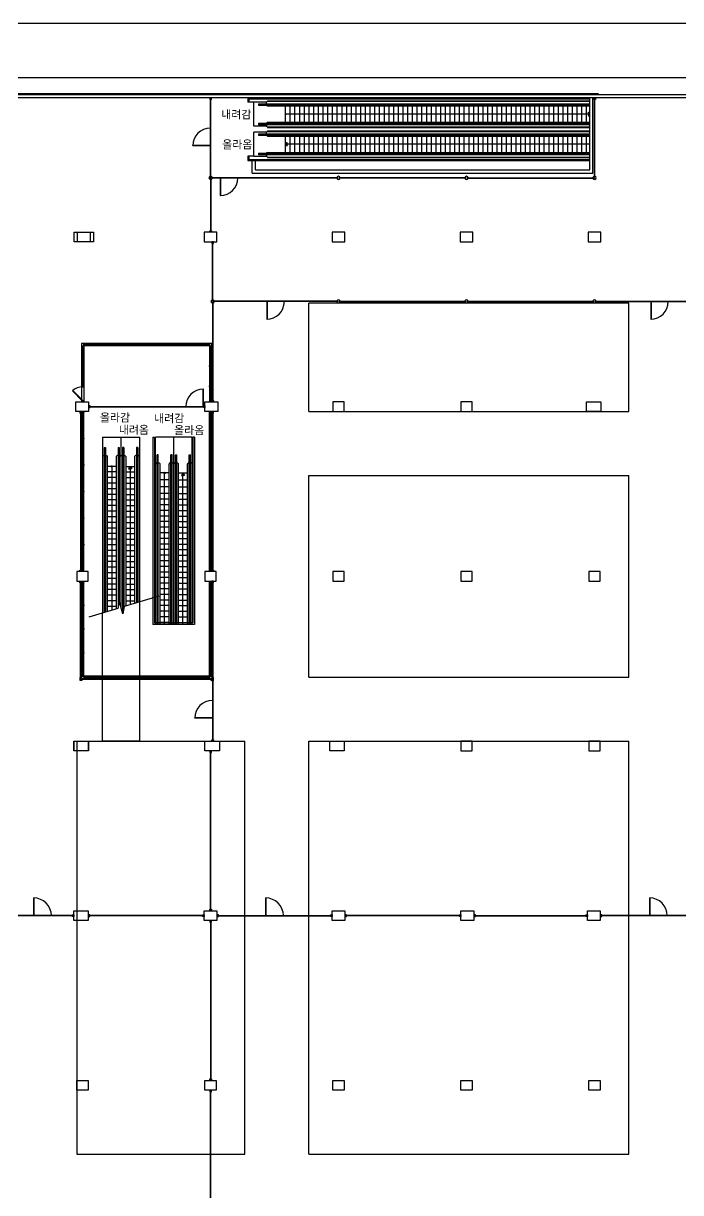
# Model space of a CAD drawing. Header units: millimetres. Extents: x -7718 to 421089, y 87466 to 341395.
# Drawn here: x 208203 to 249284, y 185309 to 258363 of the extents above; entities that cross this region are included whole.
import ezdxf
from ezdxf.enums import TextEntityAlignment as Align

# ---------------------------------------------------------------- set-up
doc = ezdxf.new("R2010")
doc.units = ezdxf.units.MM
doc.header["$LTSCALE"] = 200
doc.header["$MEASUREMENT"] = 0
doc.layers.add('e-plan', color=9, linetype='CONTINUOUS')
doc.styles.add('kiahn', font='HY울릉도L.TTF')

msp = doc.modelspace()

# ---------------------------------------------------------------- hatches: boundary and pattern name
at = {"layer": 'e-plan'}
for points in [[(243559, 252694), (243503, 252791), (243536, 252809), (243603, 252694), (243536, 252578), (243503, 252597)], [(243559, 252694), (243503, 252791), (243536, 252809), (243603, 252694), (243536, 252578), (243503, 252597)], [(224634, 250814), (224690, 250911), (224657, 250929), (224591, 250814), (224657, 250698), (224690, 250717)]]:
    msp.add_hatch(color=256, dxfattribs=at).paths.add_polyline_path(points)

# ---------------------------------------------------------------- linework, layer by layer
for p, q in [((319655, 258359), (205010, 258363)), ((328653, 254959), (180403, 254959)), ((296783, 253709), (179103, 253709)), ((244153, 253959), (179403, 253959)), ((296783, 253909), (179603, 253909)), ((219888, 253709), (219853, 253709)), ((219853, 253709), (219853, 253609)), ((219853, 253609), (219888, 253609)), ((219918, 253709), (219888, 253709)), ((219888, 253609), (219888, 253659)), ((219888, 253659), (219918, 253659)), ((219893, 248758), (219893, 253659)), ((219913, 248758), (219913, 253659)), ((219953, 253709), (219918, 253709)), ((219918, 253659), (219918, 253609)), ((219918, 253609), (219953, 253609)), ((219953, 253609), (219953, 253709)), ((222242, 253709), (222242, 253438)), ((222242, 253709), (222242, 253471)), ((222292, 253659), (222292, 253438)), ((222292, 253659), (243603, 253659)), ((223465, 253659), (243603, 253659)), ((223465, 253534), (223465, 253494)), ((223465, 253534), (243603, 253534)), ((243603, 249209), (243603, 253709)), ((243603, 249209), (243603, 253709)), ((243803, 249009), (243803, 253709)), ((243853, 253609), (243853, 253709)), ((243853, 253709), (243888, 253709)), ((243888, 253609), (243853, 253609)), ((243888, 253709), (243918, 253709)), ((243918, 253659), (243888, 253659)), ((243888, 253659), (243888, 253609)), ((243893, 248758), (243893, 253659)), ((243913, 248758), (243913, 253659)), ((243918, 253709), (243953, 253709)), ((243918, 253609), (243918, 253659)), ((243953, 253609), (243918, 253609)), ((243953, 253709), (243953, 253609)), ((223409, 253438), (222242, 253438)), ((222611, 251950), (222611, 253438)), ((222908, 253338), (222908, 253258)), ((222908, 253338), (243603, 253338)), ((222908, 253258), (243603, 253258)), ((223465, 253494), (223409, 253438)), ((223409, 253338), (223409, 253438)), ((223409, 253258), (223465, 253202)), ((223465, 253494), (243603, 253494)), ((223465, 253202), (243603, 253202)), ((224591, 252186), (224591, 253202)), ((224885, 252186), (224885, 253202)), ((225179, 252186), (225179, 253202)), ((225473, 252186), (225473, 253202)), ((225767, 252186), (225767, 253202)), ((226061, 252186), (226061, 253202)), ((226355, 252186), (226355, 253202)), ((226649, 252186), (226649, 253202)), ((226943, 252186), (226943, 253202)), ((227237, 252186), (227237, 253202)), ((227531, 252186), (227531, 253202)), ((227825, 252186), (227825, 253202)), ((228119, 252186), (228119, 253202)), ((228413, 252186), (228413, 253202)), ((228707, 252186), (228707, 253202)), ((229001, 252186), (229001, 253202)), ((229295, 252186), (229295, 253202)), ((229589, 252186), (229589, 253202)), ((229883, 252186), (229883, 253202)), ((230177, 252186), (230177, 253202)), ((230471, 252186), (230471, 253202)), ((230765, 252186), (230765, 253202)), ((231059, 252186), (231059, 253202)), ((231353, 252186), (231353, 253202)), ((231647, 252186), (231647, 253202)), ((231942, 252186), (231942, 253202)), ((232236, 252186), (232236, 253202)), ((232530, 252186), (232530, 253202)), ((232824, 252186), (232824, 253202)), ((233118, 252186), (233118, 253202)), ((233412, 252186), (233412, 253202)), ((233706, 252186), (233706, 253202)), ((234000, 252186), (234000, 253202)), ((234294, 252186), (234294, 253202)), ((234588, 252186), (234588, 253202)), ((234882, 252186), (234882, 253202)), ((235176, 252186), (235176, 253202)), ((235470, 252186), (235470, 253202)), ((235764, 252186), (235764, 253202)), ((236058, 252186), (236058, 253202)), ((236352, 252186), (236352, 253202)), ((236646, 252186), (236646, 253202)), ((236940, 252186), (236940, 253202)), ((237234, 252186), (237234, 253202)), ((237528, 252186), (237528, 253202)), ((237822, 252186), (237822, 253202)), ((238116, 252186), (238116, 253202)), ((238410, 252186), (238410, 253202)), ((238704, 252186), (238704, 253202)), ((238998, 252186), (238998, 253202)), ((239292, 252186), (239292, 253202)), ((239586, 252186), (239586, 253202)), ((239881, 252186), (239881, 253202)), ((240175, 252186), (240175, 253202)), ((240469, 252186), (240469, 253202)), ((240763, 252186), (240763, 253202)), ((241057, 252186), (241057, 253202)), ((241351, 252186), (241351, 253202)), ((241645, 252186), (241645, 253202)), ((241939, 252186), (241939, 253202)), ((242233, 252186), (242233, 253202)), ((242527, 252186), (242527, 253202)), ((242821, 252186), (242821, 253202)), ((243115, 252186), (243115, 253202)), ((243409, 252186), (243409, 253202)), ((243536, 252809), (243503, 252791)), ((243536, 252809), (243503, 252791)), ((243503, 252791), (243559, 252694)), ((243503, 252791), (243559, 252694)), ((243603, 252694), (243536, 252809)), ((243603, 252694), (243536, 252809)), ((222908, 252130), (222908, 252050)), ((222908, 252130), (243603, 252130)), ((222908, 252050), (243603, 252050)), ((223465, 252186), (223409, 252130)), ((223409, 252050), (223409, 251950)), ((223465, 252186), (243603, 252186)), ((243603, 252694), (224591, 252694)), ((243559, 252694), (243503, 252597)), ((243559, 252694), (243503, 252597)), ((243503, 252597), (243536, 252578)), ((243503, 252597), (243536, 252578)), ((243536, 252578), (243603, 252694)), ((243536, 252578), (243603, 252694)), ((223409, 251950), (222611, 251950)), ((223409, 251558), (222611, 251558)), ((222611, 250070), (222611, 251558)), ((222908, 251458), (222908, 251378)), ((222908, 251458), (243603, 251458)), ((222908, 251378), (243603, 251378)), ((223409, 251950), (223465, 251894)), ((223465, 251614), (223409, 251558)), ((223409, 251458), (223409, 251558)), ((223409, 251378), (223465, 251322)), ((223465, 251894), (223465, 251854)), ((223465, 251894), (243603, 251894)), ((223465, 251854), (243603, 251854)), ((223465, 251654), (223465, 251614)), ((223465, 251654), (243603, 251654)), ((223465, 251614), (243603, 251614)), ((223465, 251322), (243603, 251322)), ((224591, 250306), (224591, 251322)), ((224885, 250306), (224885, 251322)), ((225179, 250306), (225179, 251322)), ((225473, 250306), (225473, 251322)), ((225767, 250306), (225767, 251322)), ((226061, 250306), (226061, 251322)), ((226355, 250306), (226355, 251322)), ((226649, 250306), (226649, 251322)), ((226943, 250306), (226943, 251322)), ((227237, 250306), (227237, 251322)), ((227531, 250306), (227531, 251322)), ((227825, 250306), (227825, 251322)), ((228119, 250306), (228119, 251322)), ((228413, 250306), (228413, 251322)), ((228707, 250306), (228707, 251322)), ((229001, 250306), (229001, 251322)), ((229295, 250306), (229295, 251322)), ((229589, 250306), (229589, 251322)), ((229883, 250306), (229883, 251322)), ((230177, 250306), (230177, 251322)), ((230471, 250306), (230471, 251322)), ((230765, 250306), (230765, 251322)), ((231059, 250306), (231059, 251322)), ((231353, 250306), (231353, 251322)), ((231647, 250306), (231647, 251322)), ((231942, 250306), (231942, 251322)), ((232236, 250306), (232236, 251322)), ((232530, 250306), (232530, 251322)), ((232824, 250306), (232824, 251322)), ((233118, 250306), (233118, 251322)), ((233412, 250306), (233412, 251322)), ((233706, 250306), (233706, 251322)), ((234000, 250306), (234000, 251322)), ((234294, 250306), (234294, 251322)), ((234588, 250306), (234588, 251322)), ((234882, 250306), (234882, 251322)), ((235176, 250306), (235176, 251322)), ((235470, 250306), (235470, 251322)), ((235764, 250306), (235764, 251322)), ((236058, 250306), (236058, 251322)), ((236352, 250306), (236352, 251322)), ((236646, 250306), (236646, 251322)), ((236940, 250306), (236940, 251322)), ((237234, 250306), (237234, 251322)), ((237528, 250306), (237528, 251322)), ((237822, 250306), (237822, 251322)), ((238116, 250306), (238116, 251322)), ((238410, 250306), (238410, 251322)), ((238704, 250306), (238704, 251322)), ((238998, 250306), (238998, 251322)), ((239292, 250306), (239292, 251322)), ((239586, 250306), (239586, 251322)), ((239881, 250306), (239881, 251322)), ((240175, 250306), (240175, 251322)), ((240469, 250306), (240469, 251322)), ((240763, 250306), (240763, 251322)), ((241057, 250306), (241057, 251322)), ((241351, 250306), (241351, 251322)), ((241645, 250306), (241645, 251322)), ((241939, 250306), (241939, 251322)), ((242233, 250306), (242233, 251322)), ((242527, 250306), (242527, 251322)), ((242821, 250306), (242821, 251322)), ((243115, 250306), (243115, 251322)), ((243409, 250306), (243409, 251322)), ((219893, 250741), (218794, 250741)), ((218794, 250721), (218794, 250741)), ((219893, 250721), (218794, 250721)), ((219893, 250721), (219893, 250741)), ((224591, 250814), (224657, 250929)), ((243603, 250814), (224591, 250814)), ((224657, 250698), (224591, 250814)), ((224690, 250911), (224634, 250814)), ((224634, 250814), (224690, 250717)), ((224657, 250929), (224690, 250911)), ((224690, 250717), (224657, 250698)), ((222242, 250070), (222242, 249799)), ((222611, 250070), (222242, 250070)), ((222242, 250070), (222242, 249799)), ((222292, 250070), (222292, 249849)), ((222292, 249849), (243603, 249849)), ((222611, 250070), (223409, 250070)), ((222908, 250250), (222908, 250170)), ((222908, 250250), (243603, 250250)), ((222908, 250170), (243603, 250170)), ((223465, 250306), (223409, 250250)), ((223409, 250170), (223409, 250070)), ((223409, 250070), (223465, 250014)), ((223465, 250306), (243603, 250306)), ((223465, 250014), (223465, 249974)), ((223465, 250014), (243603, 250014)), ((223465, 249974), (243603, 249974)), ((223465, 249974), (243603, 249974)), ((222242, 249799), (243603, 249799)), ((222503, 249009), (222503, 249799)), ((222503, 249009), (222503, 249799)), ((222703, 249209), (222703, 249799)), ((222703, 249209), (222703, 249799)), ((222703, 249209), (243603, 249209)), ((222703, 249209), (243603, 249209)), ((219888, 248807), (219888, 248757)), ((219888, 248757), (219918, 248757)), ((219918, 248660), (219888, 248660)), ((219888, 248660), (219888, 248610)), ((219893, 248660), (219893, 245359)), ((219913, 248660), (219913, 245359)), ((219918, 248757), (219918, 248807)), ((219918, 248610), (219918, 248660)), ((220001, 248724), (219951, 248724)), ((219951, 248724), (219951, 248694)), ((227854, 248719), (219951, 248719)), ((227854, 248699), (219951, 248699)), ((219951, 248694), (220001, 248694)), ((220503, 248699), (220503, 247600)), ((220503, 248699), (220523, 248699)), ((220523, 248699), (220523, 247600)), ((222503, 249009), (243803, 249009)), ((222503, 249009), (243803, 249009)), ((227854, 248724), (227804, 248724)), ((227804, 248694), (227854, 248694)), ((227854, 248694), (227854, 248724)), ((228001, 248724), (227951, 248724)), ((227951, 248724), (227951, 248694)), ((235854, 248719), (227951, 248719)), ((235854, 248699), (227951, 248699)), ((227951, 248694), (228001, 248694)), ((235854, 248724), (235804, 248724)), ((235804, 248694), (235854, 248694)), ((235854, 248694), (235854, 248724)), ((236001, 248724), (235951, 248724)), ((235951, 248724), (235951, 248694)), ((235951, 248719), (243854, 248719)), ((235951, 248699), (243854, 248699)), ((235951, 248694), (236001, 248694)), ((243804, 248724), (243854, 248724)), ((243854, 248694), (243804, 248694)), ((243854, 248724), (243854, 248694)), ((243888, 248757), (243888, 248807)), ((243918, 248757), (243888, 248757)), ((243888, 248610), (243888, 248660)), ((243888, 248660), (243918, 248660)), ((243918, 248807), (243918, 248757)), ((243918, 248660), (243918, 248610)), ((220503, 247600), (220523, 247600)), ((211383, 245309), (212383, 245309)), ((211383, 244709), (211383, 245309)), ((212383, 245309), (212383, 244709)), ((219853, 245309), (219853, 245409)), ((219853, 245409), (219888, 245409)), ((219888, 245309), (219853, 245309)), ((219888, 245409), (219888, 245359)), ((219888, 245359), (219918, 245359)), ((219918, 245309), (219888, 245309)), ((219918, 245359), (219918, 245409)), ((219918, 245409), (219953, 245409)), ((219953, 245309), (219918, 245309)), ((219953, 245409), (219953, 245309)), ((212383, 244709), (211383, 244709)), ((220013, 244709), (219978, 244709)), ((219978, 244709), (219978, 244609)), ((219978, 244609), (220013, 244609)), ((220043, 244709), (220013, 244709)), ((220013, 244609), (220013, 244659)), ((220013, 244659), (220043, 244659)), ((220018, 241036), (220018, 244659)), ((220038, 241036), (220038, 244659)), ((220078, 244709), (220043, 244709)), ((220043, 244659), (220043, 244609)), ((220043, 244609), (220078, 244609)), ((220078, 244609), (220078, 244709)), ((220013, 241036), (220013, 241086)), ((220043, 241086), (220043, 241036)), ((220043, 241036), (220013, 241036)), ((220013, 240889), (220013, 240939)), ((220013, 240939), (220043, 240939)), ((220018, 240939), (220018, 234759)), ((220038, 240939), (220038, 234759)), ((220043, 240939), (220043, 240889)), ((220076, 240972), (220076, 241002)), ((220076, 241002), (220126, 241002)), ((227854, 240997), (220076, 240997)), ((227854, 240977), (220076, 240977)), ((220126, 240972), (220076, 240972)), ((223415, 240977), (223415, 239879)), ((223415, 240977), (223435, 240977)), ((223435, 240977), (223435, 239879)), ((226053, 234109), (226053, 240889)), ((246053, 240889), (226053, 240889)), ((227854, 241002), (227804, 241002)), ((227804, 240972), (227854, 240972)), ((227854, 240972), (227854, 241002)), ((228001, 241002), (227951, 241002)), ((227951, 241002), (227951, 240972)), ((227951, 240997), (235854, 240997)), ((227951, 240977), (235854, 240977)), ((227951, 240972), (228001, 240972)), ((235854, 241002), (235804, 241002)), ((235804, 240972), (235854, 240972)), ((235854, 240972), (235854, 241002)), ((236001, 241002), (235951, 241002)), ((235951, 241002), (235951, 240972)), ((235951, 240997), (243854, 240997)), ((235951, 240977), (243854, 240977)), ((235951, 240972), (236001, 240972)), ((243854, 241002), (243804, 241002)), ((243804, 240972), (243854, 240972)), ((243854, 240972), (243854, 241002)), ((244001, 241002), (243951, 241002)), ((243951, 241002), (243951, 240972)), ((243951, 240997), (251854, 240997)), ((243951, 240977), (251854, 240977)), ((243951, 240972), (244001, 240972)), ((246053, 234109), (246053, 240889)), ((247415, 240977), (247415, 239879)), ((247415, 240977), (247435, 240977)), ((247435, 240977), (247435, 239879)), ((223415, 239879), (223435, 239879)), ((247415, 239879), (247435, 239879)), ((219978, 238359), (211828, 238359)), ((211828, 238359), (211828, 234759)), ((211978, 238359), (211828, 238359)), ((211828, 238359), (211828, 238209)), ((211828, 238209), (211978, 238209)), ((211903, 238209), (211903, 236984)), ((211978, 238209), (211978, 238359)), ((213508, 238284), (211978, 238284)), ((219828, 238209), (211978, 238209)), ((211978, 238209), (211978, 234759)), ((213508, 238209), (213508, 238359)), ((213508, 238359), (213558, 238359)), ((213558, 238209), (213508, 238209)), ((213558, 238359), (213558, 238209)), ((215088, 238284), (213558, 238284)), ((215088, 238209), (215088, 238359)), ((215088, 238359), (215138, 238359)), ((215138, 238209), (215088, 238209)), ((215138, 238359), (215138, 238209)), ((216668, 238284), (215138, 238284)), ((216668, 238209), (216668, 238359)), ((216668, 238359), (216718, 238359)), ((216718, 238209), (216668, 238209)), ((216718, 238359), (216718, 238209)), ((218248, 238284), (216718, 238284)), ((218248, 238209), (218248, 238359)), ((218248, 238359), (218298, 238359)), ((218298, 238209), (218248, 238209)), ((218298, 238359), (218298, 238209)), ((219828, 238284), (218298, 238284)), ((219978, 238359), (219828, 238359)), ((219828, 238359), (219828, 238209)), ((219828, 238209), (219828, 234759)), ((219828, 238209), (219978, 238209)), ((219903, 238209), (219903, 236984)), ((219978, 238359), (219978, 234759)), ((219978, 238209), (219978, 238359)), ((211978, 236984), (211828, 236984)), ((211828, 236984), (211828, 236934)), ((211828, 236934), (211978, 236934)), ((211903, 236934), (211903, 235709)), ((211978, 236934), (211978, 236984)), ((219828, 236984), (219978, 236984)), ((219828, 236934), (219828, 236984)), ((219978, 236934), (219828, 236934)), ((219903, 236934), (219903, 235709)), ((219978, 236984), (219978, 236934)), ((211903, 234759), (211266, 235395)), ((211931, 234787), (211295, 235423)), ((211978, 235709), (211828, 235709)), ((211828, 235709), (211828, 235659)), ((211828, 235659), (211978, 235659)), ((211978, 235659), (211978, 235709)), ((219433, 234419), (219433, 235517)), ((219453, 235517), (219433, 235517)), ((219453, 234419), (219453, 235517)), ((219828, 235709), (219978, 235709)), ((219828, 235659), (219828, 235709)), ((219978, 235659), (219828, 235659)), ((219903, 235659), (219903, 234759)), ((219978, 235709), (219978, 235659)), ((211978, 234759), (211828, 234759)), ((211828, 234759), (211828, 234709)), ((211828, 234709), (211978, 234709)), ((211931, 234787), (211903, 234759)), ((211978, 234709), (211978, 234759)), ((219828, 234759), (219978, 234759)), ((219828, 234709), (219828, 234759)), ((219978, 234709), (219828, 234709)), ((219978, 234709), (219978, 234809)), ((219978, 234809), (220013, 234809)), ((219978, 234759), (219978, 234709)), ((220078, 234709), (219978, 234709)), ((220013, 234809), (220013, 234759)), ((220013, 234759), (220043, 234759)), ((220043, 234759), (220043, 234809)), ((220043, 234809), (220078, 234809)), ((220078, 234809), (220078, 234709)), ((211828, 234109), (211728, 234109)), ((211728, 234109), (211728, 234009)), ((211728, 234009), (211763, 234009)), ((211763, 234009), (211763, 234059)), ((211763, 234059), (211793, 234059)), ((211768, 234059), (211768, 224159)), ((211788, 234059), (211788, 224159)), ((211793, 234059), (211793, 234009)), ((211793, 234009), (211828, 234009)), ((211828, 234009), (211828, 234109)), ((211828, 234059), (211828, 234109)), ((211828, 234109), (211978, 234109)), ((211828, 224159), (211828, 234059)), ((211978, 234059), (211828, 234059)), ((211903, 232450), (211903, 234059)), ((211978, 234109), (211978, 234059)), ((211978, 224159), (211978, 234059)), ((212383, 234459), (212283, 234459)), ((212283, 234459), (212283, 234359)), ((212283, 234359), (212383, 234359)), ((212333, 234394), (212333, 234424)), ((212333, 234424), (212383, 234424)), ((212333, 234419), (219503, 234419)), ((212333, 234399), (219503, 234399)), ((212383, 234394), (212333, 234394)), ((212383, 234424), (212383, 234459)), ((212383, 234359), (212383, 234394)), ((219453, 234419), (219433, 234419)), ((219453, 234424), (219453, 234459)), ((219453, 234459), (219553, 234459)), ((219503, 234424), (219453, 234424)), ((219453, 234394), (219503, 234394)), ((219453, 234359), (219453, 234394)), ((219553, 234359), (219453, 234359)), ((219503, 234394), (219503, 234424)), ((219553, 234459), (219553, 234359)), ((219828, 234109), (219828, 224109)), ((219828, 234059), (219828, 234109)), ((219828, 234109), (219978, 234109)), ((219828, 224159), (219828, 234059)), ((219978, 234059), (219828, 234059)), ((219903, 232450), (219903, 234059)), ((219978, 234109), (219978, 224109)), ((220078, 234109), (219978, 234109)), ((219978, 234109), (219978, 234009)), ((219978, 234109), (219978, 234059)), ((219978, 224159), (219978, 234059)), ((219978, 234009), (220013, 234009)), ((220013, 234009), (220013, 234059)), ((220013, 234059), (220043, 234059)), ((220018, 234059), (220018, 224159)), ((220038, 234059), (220038, 224159)), ((220043, 234059), (220043, 234009)), ((220043, 234009), (220078, 234009)), ((220078, 234009), (220078, 234109)), ((226053, 234109), (246053, 234109)), ((211828, 232400), (211828, 232450)), ((211828, 232450), (211978, 232450)), ((211978, 232400), (211828, 232400)), ((211903, 230792), (211903, 232400)), ((211978, 232450), (211978, 232400)), ((213153, 232509), (213153, 221529)), ((213153, 232509), (215453, 232509)), ((214303, 232509), (214303, 221873)), ((215453, 232509), (215453, 222217)), ((216303, 232509), (216303, 220809)), ((216303, 232509), (216403, 232509)), ((216303, 232509), (216303, 220809)), ((216303, 232509), (216403, 232509)), ((216403, 232509), (216403, 220909)), ((216403, 232509), (216403, 220909)), ((216453, 220809), (216453, 232509)), ((218753, 232509), (216453, 232509)), ((217603, 220809), (217603, 232509)), ((218753, 220809), (218753, 232509)), ((218803, 232509), (218803, 220909)), ((218903, 232509), (218803, 232509)), ((218803, 232509), (218803, 220909)), ((218903, 232509), (218803, 232509)), ((218903, 232509), (218903, 220809)), ((218903, 232509), (218903, 220809)), ((219828, 232400), (219828, 232450)), ((219828, 232450), (219978, 232450)), ((219978, 232400), (219828, 232400)), ((219903, 230792), (219903, 232400)), ((219978, 232450), (219978, 232400)), ((213255, 231859), (213335, 231859)), ((213255, 231859), (213255, 221559)), ((213335, 231859), (213335, 221583)), ((214120, 231859), (214200, 231859)), ((214120, 231859), (214120, 221920)), ((214200, 231859), (214200, 222215)), ((214405, 231859), (214405, 221531)), ((214485, 231859), (214405, 231859)), ((214485, 231859), (214485, 221826)), ((215350, 231859), (215270, 231859)), ((215270, 231859), (215270, 222163)), ((215350, 231859), (215350, 222187)), ((213213, 231359), (213153, 231299)), ((213213, 231359), (213255, 231359)), ((213335, 231359), (213390, 231359)), ((213390, 231359), (213450, 231299)), ((213450, 231299), (213450, 221618)), ((214065, 231359), (214005, 231299)), ((214005, 231299), (214005, 221784)), ((214120, 231359), (214065, 231359)), ((214243, 231359), (214200, 231359)), ((214243, 231359), (214303, 231299)), ((214363, 231359), (214303, 231299)), ((214363, 231359), (214405, 231359)), ((214485, 231359), (214540, 231359)), ((214540, 231359), (214600, 231299)), ((214600, 231299), (214600, 221962)), ((215215, 231359), (215155, 231299)), ((215155, 231299), (215155, 222128)), ((215270, 231359), (215215, 231359)), ((215393, 231359), (215350, 231359)), ((215393, 231359), (215453, 231299)), ((216513, 230909), (216453, 230849)), ((216513, 230909), (216555, 230909)), ((216555, 220809), (216555, 231409)), ((216635, 231409), (216555, 231409)), ((216635, 220809), (216635, 231409)), ((216635, 230909), (216690, 230909)), ((216690, 230909), (216750, 230849)), ((217365, 230909), (217305, 230849)), ((217420, 230909), (217365, 230909)), ((217420, 220809), (217420, 231409)), ((217500, 231409), (217420, 231409)), ((217500, 220809), (217500, 231409)), ((217543, 230909), (217500, 230909)), ((217543, 230909), (217603, 230849)), ((217663, 230909), (217603, 230849)), ((217663, 230909), (217705, 230909)), ((217705, 220809), (217705, 231409)), ((217705, 231409), (217785, 231409)), ((217785, 220809), (217785, 231409)), ((217785, 230909), (217840, 230909)), ((217840, 230909), (217900, 230849)), ((218515, 230909), (218455, 230849)), ((218570, 230909), (218515, 230909)), ((218570, 220809), (218570, 231409)), ((218570, 231409), (218650, 231409)), ((218650, 220809), (218650, 231409)), ((218693, 230909), (218650, 230909)), ((218693, 230909), (218753, 230849)), ((211828, 230742), (211828, 230792)), ((211828, 230792), (211978, 230792)), ((211978, 230742), (211828, 230742)), ((211903, 229134), (211903, 230742)), ((211978, 230792), (211978, 230742)), ((214005, 230684), (213450, 230684)), ((214005, 230334), (213450, 230334)), ((213728, 230684), (213728, 221701)), ((214600, 230684), (215155, 230684)), ((214600, 230334), (215155, 230334)), ((214878, 230684), (214778, 230534)), ((214778, 230534), (214878, 230534)), ((214878, 230684), (214878, 222045)), ((214878, 230684), (214977, 230534)), ((214977, 230534), (214878, 230534)), ((216750, 220809), (216750, 230849)), ((217305, 230272), (216750, 230272)), ((217028, 220809), (217028, 230272)), ((217305, 220809), (217305, 230849)), ((217900, 220809), (217900, 230849)), ((217900, 230272), (218455, 230272)), ((218178, 230272), (218078, 230121)), ((218178, 220809), (218178, 230272)), ((218178, 230272), (218277, 230121)), ((218455, 220809), (218455, 230849)), ((219828, 230742), (219828, 230792)), ((219828, 230792), (219978, 230792)), ((219978, 230742), (219828, 230742)), ((219903, 229134), (219903, 230742)), ((219978, 230792), (219978, 230742)), ((214005, 229984), (213450, 229984)), ((214005, 229634), (213450, 229634)), ((214600, 229984), (215155, 229984)), ((214600, 229634), (215155, 229634)), ((217305, 229842), (216750, 229842)), ((217305, 229413), (216750, 229413)), ((217900, 229842), (218455, 229842)), ((217900, 229413), (218455, 229413)), ((218078, 230121), (218178, 230121)), ((218277, 230121), (218178, 230121)), ((226053, 217509), (226053, 230109)), ((226053, 230109), (246053, 230109)), ((246053, 217509), (246053, 230109)), ((211828, 229084), (211828, 229134)), ((211828, 229134), (211978, 229134)), ((211978, 229084), (211828, 229084)), ((211903, 227475), (211903, 229084)), ((211978, 229134), (211978, 229084)), ((214005, 229284), (213450, 229284)), ((214005, 228934), (213450, 228934)), ((214600, 229284), (215155, 229284)), ((214600, 228934), (215155, 228934)), ((217305, 228983), (216750, 228983)), ((217900, 228983), (218455, 228983)), ((219828, 229084), (219828, 229134)), ((219828, 229134), (219978, 229134)), ((219978, 229084), (219828, 229084)), ((219903, 227475), (219903, 229084)), ((219978, 229134), (219978, 229084)), ((214005, 228584), (213450, 228584)), ((214005, 228234), (213450, 228234)), ((214600, 228584), (215155, 228584)), ((214600, 228234), (215155, 228234)), ((217305, 228633), (216750, 228633)), ((217305, 228283), (216750, 228283)), ((217305, 227933), (216750, 227933)), ((217900, 228633), (218455, 228633)), ((217900, 228283), (218455, 228283)), ((217900, 227933), (218455, 227933)), ((211828, 227425), (211828, 227475)), ((211828, 227475), (211978, 227475)), ((211978, 227425), (211828, 227425)), ((211903, 225817), (211903, 227425)), ((211978, 227475), (211978, 227425)), ((214005, 227884), (213450, 227884)), ((214005, 227534), (213450, 227534)), ((214600, 227884), (215155, 227884)), ((214600, 227534), (215155, 227534)), ((217305, 227583), (216750, 227583)), ((217305, 227233), (216750, 227233)), ((217900, 227583), (218455, 227583)), ((217900, 227233), (218455, 227233)), ((219828, 227425), (219828, 227475)), ((219828, 227475), (219978, 227475)), ((219978, 227425), (219828, 227425)), ((219903, 225817), (219903, 227425)), ((219978, 227475), (219978, 227425)), ((214005, 227184), (213450, 227184)), ((214005, 226834), (213450, 226834)), ((214005, 226484), (213450, 226484)), ((214600, 227184), (215155, 227184)), ((214600, 226834), (215155, 226834)), ((214600, 226484), (215155, 226484)), ((217305, 226883), (216750, 226883)), ((217305, 226533), (216750, 226533)), ((217900, 226883), (218455, 226883)), ((217900, 226533), (218455, 226533)), ((211828, 225767), (211828, 225817)), ((211828, 225817), (211978, 225817)), ((211978, 225767), (211828, 225767)), ((211903, 224159), (211903, 225767)), ((211978, 225817), (211978, 225767)), ((214005, 226134), (213450, 226134)), ((214005, 225784), (213450, 225784)), ((214600, 226134), (215155, 226134)), ((214600, 225784), (215155, 225784)), ((217305, 226183), (216750, 226183)), ((217305, 225833), (216750, 225833)), ((217900, 226183), (218455, 226183)), ((217900, 225833), (218455, 225833)), ((219828, 225767), (219828, 225817)), ((219828, 225817), (219978, 225817)), ((219978, 225767), (219828, 225767)), ((219903, 224159), (219903, 225767)), ((219978, 225817), (219978, 225767)), ((214005, 225434), (213450, 225434)), ((214005, 225084), (213450, 225084)), ((214600, 225434), (215155, 225434)), ((214600, 225084), (215155, 225084)), ((217305, 225483), (216750, 225483)), ((217305, 225133), (216750, 225133)), ((217900, 225483), (218455, 225483)), ((217900, 225133), (218455, 225133)), ((214005, 224734), (213450, 224734)), ((214005, 224384), (213450, 224384)), ((214600, 224734), (215155, 224734)), ((214600, 224384), (215155, 224384)), ((217305, 224783), (216750, 224783)), ((217305, 224433), (216750, 224433)), ((217900, 224783), (218455, 224783)), ((217900, 224433), (218455, 224433)), ((211728, 224109), (211728, 224209)), ((211728, 224209), (211763, 224209)), ((211828, 224109), (211728, 224109)), ((211763, 224209), (211763, 224159)), ((211763, 224159), (211793, 224159)), ((211793, 224159), (211793, 224209)), ((211793, 224209), (211828, 224209)), ((211828, 224209), (211828, 224109)), ((211828, 224109), (211828, 224159)), ((211828, 224159), (211978, 224159)), ((211978, 224109), (211828, 224109)), ((211978, 224159), (211978, 224109)), ((214005, 224034), (213450, 224034)), ((214005, 223684), (213450, 223684)), ((214600, 224034), (215155, 224034)), ((214600, 223684), (215155, 223684)), ((217305, 224083), (216750, 224083)), ((217305, 223733), (216750, 223733)), ((217900, 224083), (218455, 224083)), ((217900, 223733), (218455, 223733)), ((219828, 224109), (219828, 224159)), ((219828, 224159), (219978, 224159)), ((219978, 224109), (219828, 224109)), ((219978, 224109), (219978, 224209)), ((219978, 224209), (220013, 224209)), ((219978, 224159), (219978, 224109)), ((220078, 224109), (219978, 224109)), ((220013, 224209), (220013, 224159)), ((220013, 224159), (220043, 224159)), ((220043, 224159), (220043, 224209)), ((220043, 224209), (220078, 224209)), ((220078, 224209), (220078, 224109)), ((211728, 223409), (211728, 223509)), ((211728, 223509), (211828, 223509)), ((211763, 223409), (211728, 223409)), ((211793, 223459), (211763, 223459)), ((211763, 223459), (211763, 223409)), ((211768, 217434), (211768, 223459)), ((211788, 217434), (211788, 223459)), ((211793, 223409), (211793, 223459)), ((211828, 223409), (211793, 223409)), ((211828, 223509), (211828, 223409)), ((211828, 223459), (211828, 223509)), ((211828, 223509), (211978, 223509)), ((211828, 217434), (211828, 223459)), ((211978, 223459), (211828, 223459)), ((211903, 222027), (211903, 223459)), ((211978, 223509), (211978, 223459)), ((211978, 217584), (211978, 223459)), ((214005, 223334), (213450, 223334)), ((214005, 222984), (213450, 222984)), ((214600, 223334), (215155, 223334)), ((214600, 222984), (215155, 222984)), ((217305, 223383), (216750, 223383)), ((217305, 223033), (216750, 223033)), ((217900, 223383), (218455, 223383)), ((217900, 223033), (218455, 223033)), ((219828, 223459), (219828, 223509)), ((219828, 223509), (219978, 223509)), ((219828, 217434), (219828, 223459)), ((219978, 223459), (219828, 223459)), ((219903, 222027), (219903, 223459)), ((220078, 223509), (219978, 223509)), ((219978, 223509), (219978, 223409)), ((219978, 223509), (219978, 223459)), ((219978, 217584), (219978, 223459)), ((219978, 223409), (220013, 223409)), ((220013, 223409), (220013, 223459)), ((220013, 223459), (220043, 223459)), ((220018, 217434), (220018, 223459)), ((220018, 223459), (220018, 217434)), ((220038, 217434), (220038, 223459)), ((220038, 223459), (220038, 217434)), ((220043, 223459), (220043, 223409)), ((220043, 223409), (220078, 223409)), ((220078, 223409), (220078, 223509)), ((214005, 222634), (213450, 222634)), ((214005, 222284), (213450, 222284)), ((214182, 222275), (214101, 221813)), ((214182, 222275), (214101, 221813)), ((214423, 221471), (214182, 222275)), ((214423, 221471), (214182, 222275)), ((216679, 222585), (214504, 221933)), ((216679, 222585), (214504, 221933)), ((214600, 222634), (215155, 222634)), ((214600, 222284), (215155, 222284)), ((217305, 222683), (216750, 222683)), ((217305, 222333), (216750, 222333)), ((217900, 222683), (218455, 222683)), ((217900, 222333), (218455, 222333)), ((211828, 221977), (211828, 222027)), ((211828, 222027), (211978, 222027)), ((211978, 221977), (211828, 221977)), ((211903, 220546), (211903, 221977)), ((211978, 222027), (211978, 221977)), ((214101, 221813), (212291, 221270)), ((214005, 221934), (213450, 221934)), ((214504, 221933), (214423, 221471)), ((214504, 221933), (214423, 221471)), ((217305, 221983), (216750, 221983)), ((217305, 221633), (216750, 221633)), ((217900, 221983), (218455, 221983)), ((217900, 221633), (218455, 221633)), ((219828, 221977), (219828, 222027)), ((219828, 222027), (219978, 222027)), ((219978, 221977), (219828, 221977)), ((219903, 220546), (219903, 221977)), ((219978, 222027), (219978, 221977)), ((218903, 220809), (216303, 220809)), ((218903, 220809), (216303, 220809)), ((218803, 220909), (216403, 220909)), ((218803, 220909), (216403, 220909)), ((217305, 221283), (216750, 221283)), ((217305, 220933), (216750, 220933)), ((217900, 221283), (218455, 221283)), ((217900, 220933), (218455, 220933)), ((211828, 220496), (211828, 220546)), ((211828, 220546), (211978, 220546)), ((211978, 220496), (211828, 220496)), ((211903, 219065), (211903, 220496)), ((211978, 220546), (211978, 220496)), ((219828, 220496), (219828, 220546)), ((219828, 220546), (219978, 220546)), ((219978, 220496), (219828, 220496)), ((219903, 219065), (219903, 220496)), ((219978, 220546), (219978, 220496)), ((211828, 219015), (211828, 219065)), ((211828, 219065), (211978, 219065)), ((211978, 219015), (211828, 219015)), ((211903, 217584), (211903, 219015)), ((211978, 219065), (211978, 219015)), ((219828, 219015), (219828, 219065)), ((219828, 219065), (219978, 219065)), ((219978, 219015), (219828, 219015)), ((219903, 217584), (219903, 219015)), ((219978, 219065), (219978, 219015)), ((211763, 217484), (211728, 217484)), ((211728, 217484), (211728, 217334)), ((211728, 217334), (211828, 217334)), ((211763, 217434), (211763, 217484)), ((211793, 217434), (211763, 217434)), ((211828, 217484), (211793, 217484)), ((211793, 217484), (211793, 217434)), ((211828, 217584), (211978, 217584)), ((211828, 217434), (211828, 217584)), ((211828, 217434), (211828, 217484)), ((219978, 217434), (211828, 217434)), ((211878, 217434), (211828, 217434)), ((211978, 217434), (211828, 217434)), ((211828, 217369), (211828, 217399)), ((211828, 217399), (211878, 217399)), ((219978, 217394), (211828, 217394)), ((219978, 217374), (211828, 217374)), ((211878, 217369), (211828, 217369)), ((211828, 217334), (211878, 217334)), ((211878, 217399), (211878, 217434)), ((211878, 217334), (211878, 217369)), ((219828, 217584), (211978, 217584)), ((211978, 217584), (211978, 217434)), ((213508, 217509), (211978, 217509)), ((213558, 217584), (213508, 217584)), ((213508, 217584), (213508, 217434)), ((213508, 217434), (213558, 217434)), ((213558, 217434), (213558, 217584)), ((215088, 217509), (213558, 217509)), ((215138, 217584), (215088, 217584)), ((215088, 217584), (215088, 217434)), ((215088, 217434), (215138, 217434)), ((215138, 217434), (215138, 217584)), ((216668, 217509), (215138, 217509)), ((216718, 217584), (216668, 217584)), ((216668, 217584), (216668, 217434)), ((216668, 217434), (216718, 217434)), ((216718, 217434), (216718, 217584)), ((218248, 217509), (216718, 217509)), ((218298, 217584), (218248, 217584)), ((218248, 217584), (218248, 217434)), ((218248, 217434), (218298, 217434)), ((218298, 217434), (218298, 217584)), ((219828, 217509), (218298, 217509)), ((219828, 217584), (219978, 217584)), ((219828, 217434), (219828, 217584)), ((219978, 217434), (219828, 217434)), ((219978, 217434), (219928, 217434)), ((219928, 217434), (219928, 217399)), ((219928, 217399), (219978, 217399)), ((219978, 217369), (219928, 217369)), ((219928, 217369), (219928, 217334)), ((219928, 217334), (219978, 217334)), ((219978, 217584), (219978, 217434)), ((220013, 217484), (219978, 217484)), ((219978, 217484), (219978, 217434)), ((219978, 217399), (219978, 217369)), ((219978, 217334), (219978, 217284)), ((219978, 217284), (220013, 217284)), ((220013, 217434), (220013, 217484)), ((220043, 217434), (220013, 217434)), ((220013, 217284), (220013, 217334)), ((220013, 217334), (220043, 217334)), ((220018, 217334), (220018, 213559)), ((220038, 217334), (220038, 213559)), ((220078, 217484), (220043, 217484)), ((220043, 217484), (220043, 217434)), ((220043, 217334), (220043, 217284)), ((220043, 217284), (220078, 217284)), ((220078, 217434), (220078, 217484)), ((220078, 217284), (220078, 217434)), ((226053, 217509), (246053, 217509)), ((220018, 214979), (218919, 214979)), ((218919, 214959), (218919, 214979)), ((220018, 214959), (218919, 214959)), ((220018, 214959), (220018, 214979)), ((211353, 213509), (212253, 213509)), ((211353, 212909), (211353, 213509)), ((211553, 213509), (211553, 187709)), ((211553, 213509), (222053, 213509)), ((212253, 213509), (212253, 212909)), ((219978, 213509), (219978, 213609)), ((219978, 213609), (220013, 213609)), ((220078, 213509), (219978, 213509)), ((220013, 213609), (220013, 213559)), ((220013, 213559), (220043, 213559)), ((220043, 213559), (220043, 213609)), ((220043, 213609), (220078, 213609)), ((220078, 213609), (220078, 213509)), ((222053, 187709), (222053, 213509)), ((226053, 187709), (226053, 213509)), ((226053, 213509), (246053, 213509)), ((246053, 187709), (246053, 213509)), ((212253, 212909), (211353, 212909)), ((219888, 212909), (219853, 212909)), ((219853, 212909), (219853, 212809)), ((219853, 212809), (219888, 212809)), ((219918, 212909), (219888, 212909)), ((219888, 212809), (219888, 212859)), ((219888, 212859), (219918, 212859)), ((219893, 202959), (219893, 212859)), ((219913, 202959), (219913, 212859)), ((219953, 212909), (219918, 212909)), ((219918, 212859), (219918, 212809)), ((219918, 212809), (219953, 212809)), ((219953, 212809), (219953, 212909)), ((208853, 202619), (208853, 203717)), ((208853, 203717), (208873, 203717)), ((208873, 202619), (208873, 203717)), ((223353, 202619), (223353, 203717)), ((223353, 203717), (223373, 203717)), ((223373, 202619), (223373, 203717)), ((247353, 202619), (247353, 203717)), ((247353, 203717), (247373, 203717)), ((247373, 202619), (247373, 203717)), ((211303, 202619), (204603, 202619)), ((211303, 202599), (204603, 202599)), ((208853, 202619), (208873, 202619)), ((211253, 202624), (211253, 202659)), ((211253, 202659), (211353, 202659)), ((211303, 202624), (211253, 202624)), ((211253, 202559), (211253, 202594)), ((211253, 202594), (211303, 202594)), ((211353, 202559), (211253, 202559)), ((211303, 202594), (211303, 202624)), ((211353, 202659), (211353, 202624)), ((211353, 202624), (211353, 202594)), ((211353, 202594), (211353, 202559)), ((212353, 202659), (212253, 202659)), ((212253, 202659), (212253, 202624)), ((212253, 202624), (212253, 202594)), ((212253, 202594), (212253, 202559)), ((212253, 202559), (212353, 202559)), ((212303, 202594), (212303, 202624)), ((212303, 202624), (212353, 202624)), ((219453, 202619), (212303, 202619)), ((219453, 202599), (212303, 202599)), ((212353, 202594), (212303, 202594)), ((212353, 202624), (212353, 202659)), ((212353, 202559), (212353, 202594)), ((219403, 202624), (219403, 202659)), ((219403, 202659), (219503, 202659)), ((219453, 202624), (219403, 202624)), ((219403, 202559), (219403, 202594)), ((219403, 202594), (219453, 202594)), ((219503, 202559), (219403, 202559)), ((219453, 202594), (219453, 202624)), ((219503, 202659), (219503, 202624)), ((219503, 202624), (219503, 202594)), ((219503, 202594), (219503, 202559)), ((219853, 202909), (219853, 203009)), ((219853, 203009), (219888, 203009)), ((219888, 202909), (219853, 202909)), ((219888, 203009), (219888, 202959)), ((219888, 202959), (219918, 202959)), ((219918, 202909), (219888, 202909)), ((219918, 202959), (219918, 203009)), ((219918, 203009), (219953, 203009)), ((219953, 202909), (219918, 202909)), ((219953, 203009), (219953, 202909)), ((220403, 202659), (220303, 202659)), ((220303, 202659), (220303, 202624)), ((220303, 202624), (220303, 202594)), ((220303, 202594), (220303, 202559)), ((220303, 202559), (220403, 202559)), ((220353, 202594), (220353, 202624)), ((220353, 202624), (220403, 202624)), ((220353, 202619), (227453, 202619)), ((220353, 202599), (227453, 202599)), ((220403, 202594), (220353, 202594)), ((220403, 202624), (220403, 202659)), ((220403, 202559), (220403, 202594)), ((223353, 202619), (223373, 202619)), ((227403, 202624), (227403, 202659)), ((227403, 202659), (227503, 202659)), ((227453, 202624), (227403, 202624)), ((227403, 202559), (227403, 202594)), ((227403, 202594), (227453, 202594)), ((227503, 202559), (227403, 202559)), ((227453, 202594), (227453, 202624)), ((227503, 202659), (227503, 202624)), ((227503, 202624), (227503, 202594)), ((227503, 202594), (227503, 202559)), ((228403, 202659), (228303, 202659)), ((228303, 202659), (228303, 202624)), ((228303, 202624), (228303, 202594)), ((228303, 202594), (228303, 202559)), ((228303, 202559), (228403, 202559)), ((228353, 202594), (228353, 202624)), ((228353, 202624), (228403, 202624)), ((235503, 202619), (228353, 202619)), ((235503, 202599), (228353, 202599)), ((228403, 202594), (228353, 202594)), ((228403, 202624), (228403, 202659)), ((228403, 202559), (228403, 202594)), ((235453, 202624), (235453, 202659)), ((235453, 202659), (235553, 202659)), ((235503, 202624), (235453, 202624)), ((235453, 202559), (235453, 202594)), ((235453, 202594), (235503, 202594)), ((235553, 202559), (235453, 202559)), ((235503, 202594), (235503, 202624)), ((235553, 202659), (235553, 202624)), ((235553, 202624), (235553, 202594)), ((235553, 202594), (235553, 202559)), ((236453, 202659), (236353, 202659)), ((236353, 202659), (236353, 202624)), ((236353, 202624), (236353, 202594)), ((236353, 202594), (236353, 202559)), ((236353, 202559), (236453, 202559)), ((236403, 202594), (236403, 202624)), ((236403, 202624), (236453, 202624)), ((236403, 202619), (243403, 202619)), ((236403, 202599), (243403, 202599)), ((236453, 202594), (236403, 202594)), ((236453, 202624), (236453, 202659)), ((236453, 202559), (236453, 202594)), ((243353, 202624), (243353, 202659)), ((243353, 202659), (243453, 202659)), ((243403, 202624), (243353, 202624)), ((243353, 202559), (243353, 202594)), ((243353, 202594), (243403, 202594)), ((243453, 202559), (243353, 202559)), ((243403, 202594), (243403, 202624)), ((243453, 202659), (243453, 202624)), ((243453, 202624), (243453, 202594)), ((243453, 202594), (243453, 202559)), ((244353, 202659), (244253, 202659)), ((244253, 202659), (244253, 202624)), ((244253, 202624), (244253, 202594)), ((244253, 202594), (244253, 202559)), ((244253, 202559), (244353, 202559)), ((244303, 202594), (244303, 202624)), ((244303, 202624), (244353, 202624)), ((251503, 202619), (244303, 202619)), ((251503, 202599), (244303, 202599)), ((244353, 202594), (244303, 202594)), ((244353, 202624), (244353, 202659)), ((244353, 202559), (244353, 202594)), ((247353, 202619), (247373, 202619)), ((219888, 202309), (219853, 202309)), ((219853, 202309), (219853, 202209)), ((219853, 202209), (219888, 202209)), ((219918, 202309), (219888, 202309)), ((219888, 202209), (219888, 202259)), ((219888, 202259), (219918, 202259)), ((219893, 202259), (219893, 192359)), ((219913, 202259), (219913, 192359)), ((219953, 202309), (219918, 202309)), ((219918, 202259), (219918, 202209)), ((219918, 202209), (219953, 202209)), ((219953, 202209), (219953, 202309)), ((219853, 192309), (219853, 192409)), ((219853, 192409), (219888, 192409)), ((219888, 192309), (219853, 192309)), ((219888, 192409), (219888, 192359)), ((219888, 192359), (219918, 192359)), ((219918, 192309), (219888, 192309)), ((219918, 192359), (219918, 192409)), ((219918, 192409), (219953, 192409)), ((219953, 192309), (219918, 192309)), ((219953, 192409), (219953, 192309)), ((219888, 191709), (219853, 191709)), ((219853, 191709), (219853, 191609)), ((219853, 191609), (219888, 191609)), ((219918, 191709), (219888, 191709)), ((219888, 191609), (219888, 191659)), ((219888, 191659), (219918, 191659)), ((219893, 181759), (219893, 191659)), ((219913, 181759), (219913, 191659)), ((219953, 191709), (219918, 191709)), ((219918, 191659), (219918, 191609)), ((219918, 191609), (219953, 191609)), ((219953, 191609), (219953, 191709)), ((211553, 187709), (222053, 187709)), ((226053, 187709), (246053, 187709))]:
    msp.add_line(p, q, dxfattribs=at)
at = {"layer": 'e-plan', "ltscale": 0.5}
for p, q in [((211583, 245309), (212583, 245309)), ((211583, 244709), (211583, 245309)), ((212583, 245309), (212583, 244709)), ((220303, 245309), (219503, 245309)), ((219503, 245309), (219503, 244709)), ((220303, 244709), (220303, 245309)), ((228303, 245309), (227503, 245309)), ((227503, 245309), (227503, 244709)), ((228303, 244709), (228303, 245309)), ((236303, 245309), (235503, 245309)), ((235503, 245309), (235503, 244709)), ((236303, 244709), (236303, 245309)), ((244303, 245309), (243503, 245309)), ((243503, 245309), (243503, 244709)), ((244303, 244709), (244303, 245309)), ((212583, 244709), (211583, 244709)), ((219503, 244709), (220303, 244709)), ((227503, 244709), (228303, 244709)), ((235503, 244709), (236303, 244709)), ((243503, 244709), (244303, 244709)), ((211483, 234709), (212283, 234709)), ((211483, 234109), (211483, 234709)), ((212283, 234709), (212283, 234109)), ((219553, 234709), (220353, 234709)), ((219553, 234109), (219553, 234709)), ((220353, 234709), (220353, 234109)), ((228253, 234709), (227553, 234709)), ((227553, 234709), (227553, 234109)), ((228253, 234109), (228253, 234709)), ((236253, 234709), (235553, 234709)), ((235553, 234709), (235553, 234109)), ((236253, 234109), (236253, 234709)), ((243403, 234709), (244303, 234709)), ((243403, 234109), (243403, 234709)), ((244303, 234709), (244303, 234109)), ((212283, 234109), (211483, 234109)), ((220353, 234109), (219553, 234109)), ((227553, 234109), (228253, 234109)), ((235553, 234109), (236253, 234109)), ((244303, 234109), (243403, 234109)), ((212253, 224109), (211553, 224109)), ((211553, 224109), (211553, 223509)), ((212253, 223509), (212253, 224109)), ((220253, 224109), (219553, 224109)), ((219553, 224109), (219553, 223509)), ((220253, 223509), (220253, 224109)), ((228253, 224109), (227553, 224109)), ((227553, 224109), (227553, 223509)), ((228253, 223509), (228253, 224109)), ((236253, 224109), (235553, 224109)), ((235553, 224109), (235553, 223509)), ((236253, 223509), (236253, 224109)), ((244253, 224109), (243553, 224109)), ((243553, 224109), (243553, 223509)), ((244253, 223509), (244253, 224109)), ((211553, 223509), (212253, 223509)), ((219553, 223509), (220253, 223509)), ((227553, 223509), (228253, 223509)), ((235553, 223509), (236253, 223509)), ((243553, 223509), (244253, 223509)), ((215453, 222217), (215453, 217175)), ((213153, 217175), (213153, 221529)), ((213153, 213509), (213153, 217175)), ((215453, 217175), (215453, 213509)), ((211383, 213509), (212283, 213509)), ((211383, 212909), (211383, 213509)), ((212283, 213509), (212283, 212909)), ((214303, 213509), (213153, 213509)), ((215453, 213509), (214303, 213509)), ((219553, 213509), (220453, 213509)), ((219553, 212909), (219553, 213509)), ((220453, 213509), (220453, 212909)), ((227353, 213509), (228253, 213509)), ((227353, 212909), (227353, 213509)), ((228253, 213509), (228253, 212909)), ((236253, 213509), (235553, 213509)), ((235553, 213509), (235553, 212909)), ((236253, 212909), (236253, 213509)), ((244253, 213509), (243553, 213509)), ((243553, 213509), (243553, 212909)), ((244253, 212909), (244253, 213509)), ((212283, 212909), (211383, 212909)), ((220453, 212909), (219553, 212909)), ((228253, 212909), (227353, 212909)), ((235553, 212909), (236253, 212909)), ((243553, 212909), (244253, 212909)), ((211353, 202909), (212253, 202909)), ((211353, 202309), (211353, 202909)), ((212253, 202909), (212253, 202309)), ((219503, 202909), (220303, 202909)), ((219503, 202309), (219503, 202909)), ((220303, 202909), (220303, 202309)), ((227503, 202909), (228303, 202909)), ((227503, 202309), (227503, 202909)), ((228303, 202909), (228303, 202309)), ((235553, 202909), (236353, 202909)), ((235553, 202309), (235553, 202909)), ((236353, 202909), (236353, 202309)), ((243453, 202909), (244253, 202909)), ((243453, 202309), (243453, 202909)), ((244253, 202909), (244253, 202309)), ((212253, 202309), (211353, 202309)), ((220303, 202309), (219503, 202309)), ((228303, 202309), (227503, 202309)), ((236353, 202309), (235553, 202309)), ((244253, 202309), (243453, 202309)), ((211553, 192309), (212253, 192309)), ((211553, 191709), (211553, 192309)), ((212253, 192309), (212253, 191709)), ((219553, 192309), (220253, 192309)), ((219553, 191709), (219553, 192309)), ((220253, 192309), (220253, 191709)), ((227553, 192309), (228253, 192309)), ((227553, 191709), (227553, 192309)), ((228253, 192309), (228253, 191709)), ((235553, 192309), (236253, 192309)), ((235553, 191709), (235553, 192309)), ((236253, 192309), (236253, 191709)), ((243553, 192309), (244253, 192309)), ((243553, 191709), (243553, 192309)), ((244253, 192309), (244253, 191709)), ((212253, 191709), (211553, 191709)), ((220253, 191709), (219553, 191709)), ((228253, 191709), (227553, 191709)), ((236253, 191709), (235553, 191709)), ((244253, 191709), (243553, 191709))]:
    msp.add_line(p, q, dxfattribs=at)
at = {"layer": 'e-plan'}
for centre, radius in [((213728, 230684), 45), ((213728, 230684), 30), ((213728, 230684), 15), ((217028, 230272), 45), ((217028, 230272), 30), ((217028, 230272), 15)]:
    msp.add_circle(centre, radius, dxfattribs=at)
for centre, radius, start, end in [((224591, 252694), 33.3, 90, 270), ((224591, 252694), 33.3, 270, 90), ((219893, 250721), 1100, 90, 179.99988), ((219903, 248709), 100, 98.63778, 261.36222), ((219903, 248709), 100, 8.61737, 81.38392), ((219903, 248709), 100, 278.61608, 351.36351), ((220503, 248699), 1100, 270.00012, 360), ((227903, 248709), 100, 8.61608, 171.38392), ((227903, 248709), 100, 188.63778, 351.36222), ((235903, 248709), 100, 8.61608, 171.38392), ((235903, 248709), 100, 188.63778, 351.36222), ((243903, 248709), 100, 98.61608, 171.38263), ((243903, 248709), 100, 188.63649, 261.38392), ((243903, 248709), 100, 278.63778, 81.36222), ((220028, 240987), 100, 98.63778, 261.36222), ((220028, 240987), 100, 8.63649, 81.38392), ((227903, 240987), 100, 8.61608, 171.38392), ((235903, 240987), 100, 8.61608, 171.38392), ((243903, 240987), 100, 8.61608, 171.38392), ((220028, 240987), 100, 278.61608, 351.38263), ((223415, 240977), 1100, 270.00012, 360), ((227903, 240987), 100, 188.63778, 351.36222), ((235903, 240987), 100, 188.63778, 351.36222), ((243903, 240987), 100, 188.63778, 351.36222), ((247415, 240977), 1100, 270.00012, 360), ((211903, 234759), 900, 90.0004, 135.00057), ((219453, 234419), 1100, 90.00012, 180), ((220018, 214959), 1100, 90, 179.99988), ((208853, 202619), 1100, 0, 89.99988), ((223353, 202619), 1100, 0, 89.99988), ((247353, 202619), 1100, 0, 89.99988)]:
    msp.add_arc(centre, radius, start, end, dxfattribs=at)

# ---------------------------------------------------------------- texts
at = {"layer": 'e-plan', "style": 'kiahn'}
for s, p in [('내려감', (221512, 252424)), ('올라옴', (221575, 250547))]:
    msp.add_text(s, height=500, dxfattribs=at).set_placement(p, align=Align.CENTER)
for s, p in [('올라감', (214871, 233482)), ('내려감', (218259, 233433)), ('내려옴', (216050, 232717)), ('올라옴', (219510, 232693))]:
    msp.add_text(s, height=500, dxfattribs=at).set_placement(p, align=Align.RIGHT)

doc.saveas('drawing.dxf')
